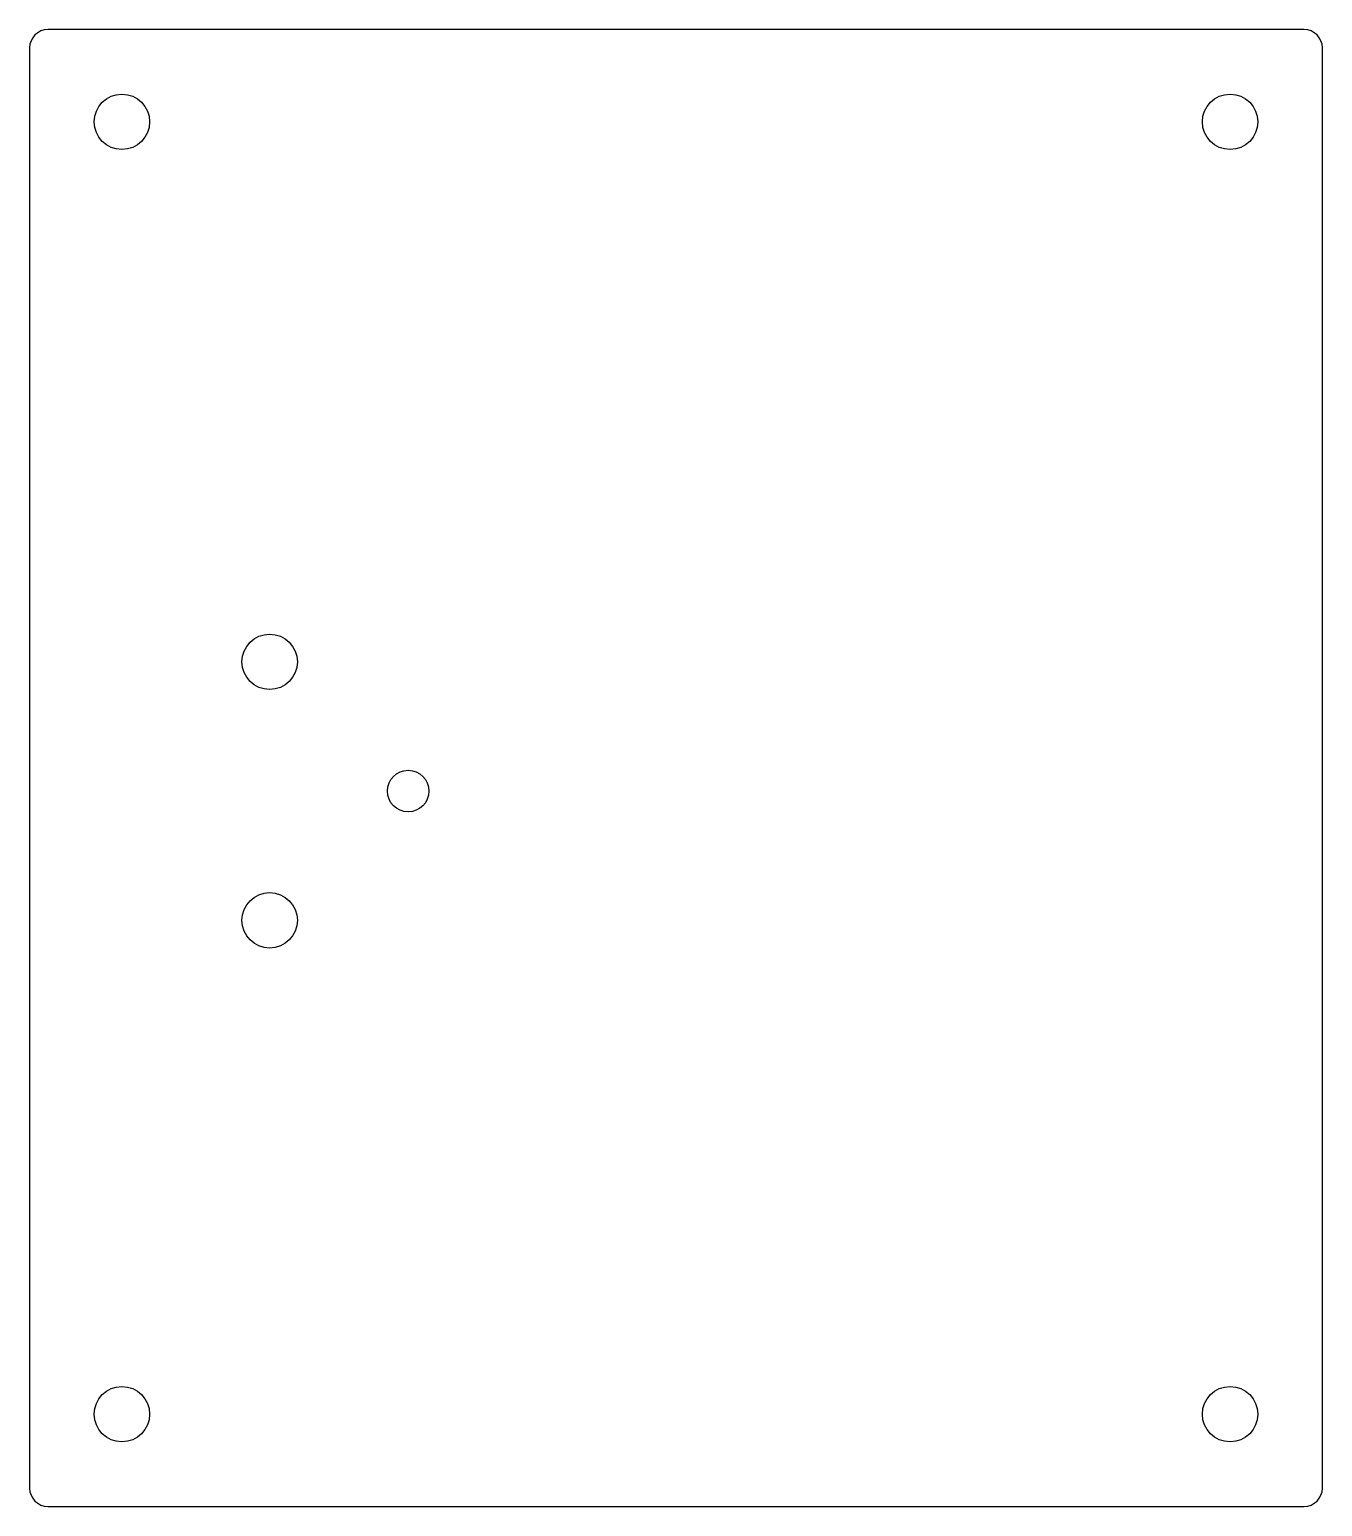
# Model space of a CAD drawing. Header units: millimetres. Extents: x 0 to 140, y 0 to 160.
import ezdxf

# ---------------------------------------------------------------- set-up
doc = ezdxf.new("R2010")
doc.units = ezdxf.units.MM

msp = doc.modelspace()

# ---------------------------------------------------------------- linework, layer by layer
at = {"color": 7, "linetype": 'Continuous', "lineweight": 25}
for p, q in [((138, 160), (2, 160)), ((0, 158), (0, 2)), ((140, 2), (140, 158)), ((2, 0), (138, 0))]:
    msp.add_line(p, q, dxfattribs=at)
for centre, radius in [((10, 150), 3), ((130, 150), 3), ((26, 91.5), 3), ((41, 77.5), 2.25), ((26, 63.5), 3), ((10, 10), 3), ((130, 10), 3)]:
    msp.add_circle(centre, radius, dxfattribs=at)
for centre, start, end in [((2, 158), 90, 180), ((138, 158), 0, 90), ((2, 2), 180, 270), ((138, 2), 270, 0)]:
    msp.add_arc(centre, 2, start, end, dxfattribs=at)

doc.saveas('drawing.dxf')
